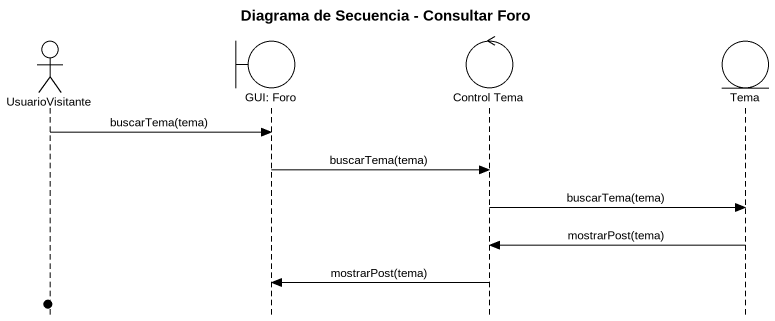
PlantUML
@startuml
title Diagrama de Secuencia - Consultar Foro
hide footbox
actor UsuarioVisitante
boundary "GUI: Foro" as GUI_Foro
control "Control Tema" as Control_Tema
entity Tema

UsuarioVisitante -> GUI_Foro : buscarTema(tema)
GUI_Foro -> Control_Tema : buscarTema(tema)
Control_Tema -> Tema : buscarTema(tema)
Tema -> Control_Tema : mostrarPost(tema)
Control_Tema -> GUI_Foro : mostrarPost(tema)
@enduml
